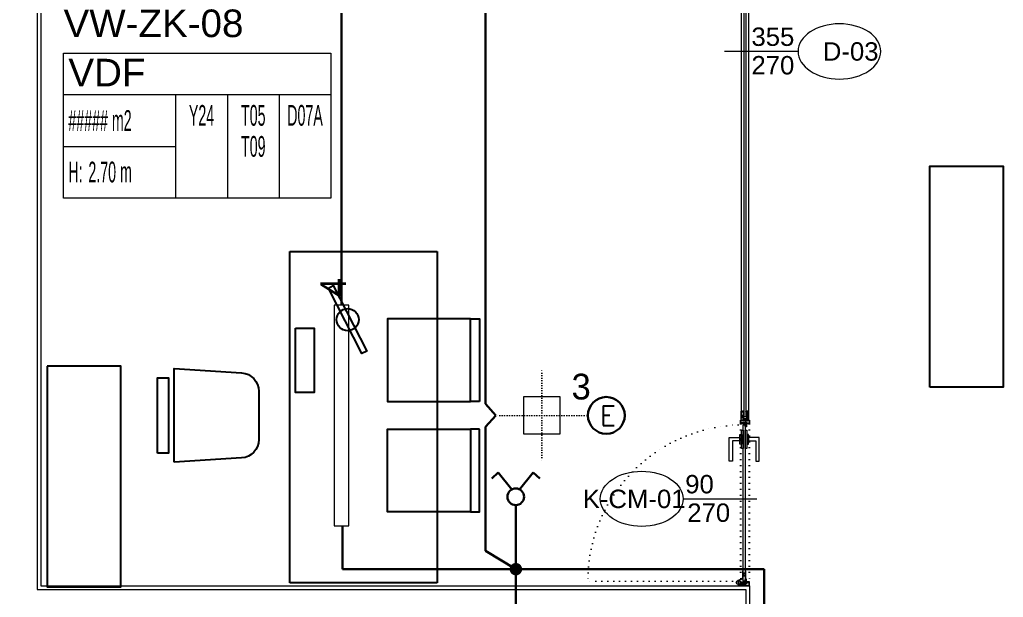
# Model space of a CAD drawing. Extents: x -2012 to 34975, y -1043 to 8321.
# Drawn here: x 4086 to 4621, y 3358 to 3672 of the extents above; entities that cross this region are included whole.
import ezdxf
from ezdxf.enums import TextEntityAlignment as Align

# ---------------------------------------------------------------- set-up
doc = ezdxf.new("R2010")
doc.units = 0
doc.header["$LTSCALE"] = 25
doc.linetypes.add('DASHDOT', pattern=[1, 0.5, -0.25, 0, -0.25])
doc.linetypes.add('DOT2', pattern=[0.125, 0, -0.125])
doc.layers.get('0').update_dxf_attribs({"color": 9, "lineweight": 9})
for name, color, linetype, lineweight in [('0 @ 1', 9, 'Continuous', 9), ('00', 9, 'Continuous', 9), ('05', 9, 'Continuous', 9), ('06C', 9, 'Continuous', 9), ('06D', 9, 'Continuous', 9), ('07K', 9, 'Continuous', 9), ('10', 9, 'Continuous', 9), ('14', 9, 'Continuous', 9), ('15', 9, 'Continuous', 9), ('20', 9, 'DOT2', 9), ('21_MAHAL', 9, 'Continuous', 9), ('22', 8, 'Continuous', 9), ('31', 9, 'Continuous', 9), ('E-ACİL AYDINLATMA KİTİ', 7, 'Continuous', 30), ('E-KABLO', 7, 'Continuous', 30), ('E-KOMÜTATÖR ANAHTAR', 7, 'Continuous', 30), ('E-YUKARI ÇIKAN HAT', 7, 'Continuous', 30)]:
    doc.layers.add(name, color=color, linetype=linetype, lineweight=lineweight)
doc.styles.add('Arial', font='arial.ttf', dxfattribs={"height": 2.5})
doc.styles.add('E-YAZI', font='txttw.shx')
doc.styles.add('MuuM_TEXT-STANDART', font='ARIALN.TTF')
doc.styles.add('TX-TEXT', font='')
doc.styles.get('TX-TEXT').set_extended_font_data('TrSah Futura Lt BT')
pattern_1 = [(225, (-604.72494, -2171.82614), (-0.0883883476, 0.0883883476), []), (135, (-604.72494, -2171.82614), (0.0883883476, 0.0883883476), [])]

# ---------------------------------------------------------------- blocks, each defined once
blk = doc.blocks.new('0_doorno')
blk.add_lwpolyline([(4.5, 0), (12.5, 0)])
blk.add_ellipse((0, 0), major_axis=(-4.5, 0), ratio=0.666667)
at = {"style": 'Arial'}
blk.add_attdef('YUKSEKLIK', text='', height=2, dxfattribs=at).set_placement((5, 5.9), align=Align.TOP_LEFT)
blk.add_attdef('KAPINO', text='', height=1.4, dxfattribs=at).set_placement((-0.02, -0.04), align=Align.MIDDLE)
blk.add_attdef('GENISLIK', text='', height=2, dxfattribs=at).set_placement((5, -1.89), align=Align.BOTTOM_LEFT)
blk = doc.blocks.new('m-çalışma dolap modül')
at = {"lineweight": -3, "ltscale": 0.5}
blk.add_lwpolyline([(0, 40), (120, 40), (120, 0), (0, 0)], close=True, dxfattribs=at)
blk = doc.blocks.new('g-kapı kolu-p')
for points in [[(11.85, 8.21), (-0.95, 8.21), (-0.95, 2.41), (0.95, 2.41), (0.95, 6.31), (11.85, 6.31), (11.85, 8.21)], [(11.85, -8.21), (-0.95, -8.21), (-0.95, -2.41), (0.95, -2.41), (0.95, -6.31), (11.85, -6.31), (11.85, -8.21)]]:
    blk.add_lwpolyline(points)
for points in [[(-5, 0.5), (5, 0.5), (5, 1.5), (-5, 1.5)], [(-2.65, 1.5), (2.65, 1.5), (2.65, 2.41), (-2.65, 2.41)], [(-5, -1.5), (5, -1.5), (5, -0.5), (-5, -0.5)], [(-2.65, -1.5), (2.65, -1.5), (2.65, -2.41), (-2.65, -2.41)]]:
    blk.add_lwpolyline(points, close=True)
blk = doc.blocks.new('k-cambölme-kapı-p')
at = {"layer": '10'}
h = blk.add_hatch(dxfattribs=at)
h.set_pattern_fill('NET', color=256, angle=135, style=0)
h.set_pattern_definition([(135, (3753.7029, 560.85184), (-0.0883883476, -0.0883883476), []), (225, (3753.7029, 560.85184), (0.0883883476, -0.0883883476), [])])
h.paths.add_polyline_path([(2.08, -0.06), (2.08, 0.02), (2.07, 0.04), (2.05, 0.07), (2.01, 0.09), (1.98, 0.1), (1.97, 0.1), (1.97, -0.29), (1.94, -0.29), (1.94, -0.43), (1.88, -0.49), (1.67, -0.49), (1.82, -0.29), (1.73, -0.29), (1.53, -0.5), (1.44, -0.5), (1.62, -0.32), (1.62, -0.29), (1.51, -0.29), (1.34, -0.42), (1.32, -0.44), (1.3, -0.48), (1.29, -0.51), (1.26, -0.57), (1.26, -0.31), (1.32, -0.29), (1.23, -0.29), (1.23, -0.53), (1.23, -0.59), (1.24, -0.62), (1.26, -0.64), (3.47, -0.64), (3.47, -0.58), (3.38, -0.35), (3.38, -0.3), (3.42, -0.25), (3.42, -0.2), (3.38, -0.16), (2.73, -0.16), (2.74, -0.2), (2.91, -0.2, -1), (2.91, -0.25)])
h.paths.add_polyline_path([(2.05, -0.18), (2.05, -0.21), (2.08, -0.23), (2.11, -0.24), (2.15, -0.25), (2.95, -0.27), (2.92, -0.29), (2.55, -0.29), (2.54, -0.31), (2.52, -0.33), (2.5, -0.34), (2.48, -0.34), (2.46, -0.34), (2.44, -0.32), (2.42, -0.3), (2.08, -0.3), (1.99, -0.11), (1.99, -0.07), (2.05, -0.07)], flags=16)
h.paths.add_polyline_path([(2.41, -0.34), (2.51, -0.5), (2.08, -0.5), (2.08, -0.34)], flags=16)
h.paths.add_polyline_path([(2.55, -0.33), (2.89, -0.33), (2.94, -0.33), (3.28, -0.34, 0.166992), (3.34, -0.55), (2.72, -0.55), (2.55, -0.36)], flags=16)
h.paths.add_polyline_path([(3.02, -0.22), (3.02, -0.2), (3.33, -0.2, 0.10606), (3.29, -0.33), (3.01, -0.27)], flags=16)
h = blk.add_hatch(dxfattribs=at)
h.set_pattern_fill('NET', color=256, angle=135, style=0)
h.set_pattern_definition([(45, (474.94443, 2280.71206), (0.0883883476, -0.0883883476), []), (315, (474.94443, 2280.71206), (-0.0883883476, -0.0883883476), [])])
h.paths.add_polyline_path([(87.27, -0.16), (87.26, -0.2), (87.09, -0.2, 1), (87.09, -0.25), (87.92, -0.25), (87.92, -0.01), (87.93, 0.03), (87.96, 0.05), (88, 0.07), (88.03, 0.07), (88.03, -0.29), (88.06, -0.29), (88.06, -0.43), (88.12, -0.49), (88.33, -0.49), (88.18, -0.29), (88.27, -0.29), (88.47, -0.5), (88.56, -0.5), (88.38, -0.32), (88.38, -0.29), (88.49, -0.29), (88.66, -0.42), (88.68, -0.44), (88.7, -0.48), (88.71, -0.51), (88.74, -0.57), (88.74, -0.31), (88.68, -0.29), (88.77, -0.29), (88.77, -0.53), (88.77, -0.59), (88.76, -0.62), (88.74, -0.64), (86.53, -0.64), (86.53, -0.58), (86.62, -0.35), (86.62, -0.3), (86.58, -0.25), (86.58, -0.2), (86.62, -0.16)])
h.paths.add_polyline_path([(87.28, -0.55), (87.45, -0.36), (87.45, -0.33), (87.11, -0.33), (87.06, -0.33), (87.03, -0.31), (86.99, -0.27), (86.98, -0.22), (86.98, -0.2), (86.67, -0.2, -0.292264), (86.66, -0.55)], flags=16)
h.paths.add_polyline_path([(87.48, -0.51), (87.59, -0.51), (87.53, -0.43)], flags=16)
h.paths.add_polyline_path([(87.56, -0.4), (87.69, -0.5), (87.92, -0.5), (87.92, -0.34), (87.59, -0.34)], flags=16)
h.paths.add_polyline_path([(87.62, -0.53), (87.71, -0.62), (87.71, -0.53)], flags=16)
for points in [[(1.97, -0.29), (1.97, 2.13), (2.05, 2.13), (2.05, 2.28, 0.414214), (1.89, 2.44), (0.08, 2.44, 0.414214), (0, 2.36), (0, -2.36, 0.414214), (0.08, -2.44), (2.05, -2.44), (2.05, -2.25), (2.05, -2.23), (2.05, -2.23), (2.05, -2.23), (2.05, -2.23), (2.05, -2.23), (2.05, -0.89)], [(88.03, -0.29), (88.03, 2.13), (87.95, 2.13), (87.95, 2.28, -0.414214), (88.11, 2.44), (89.92, 2.44, -0.414214), (90, 2.36), (90, -2.36, -0.414214), (89.92, -2.44), (87.95, -2.44), (87.95, -2.25), (87.95, -2.23), (87.95, -2.23), (87.95, -2.23), (87.95, -2.23), (87.95, -2.23), (87.95, -0.89)], [(1.51, -0.29), (1.34, -0.42), (1.32, -0.44), (1.3, -0.48), (1.29, -0.51), (1.26, -0.57), (1.26, -0.31), (1.32, -0.29), (1.23, -0.29), (1.23, -0.53), (1.23, -0.59), (1.24, -0.62), (1.26, -0.64), (3.47, -0.64), (3.47, -0.58), (3.38, -0.35), (3.38, -0.3), (3.42, -0.25), (3.42, -0.2), (3.38, -0.16), (2.73, -0.16), (2.74, -0.2), (2.91, -0.2, -1), (2.91, -0.25, -1)], [(88.49, -0.29), (88.66, -0.42), (88.68, -0.44), (88.7, -0.48), (88.71, -0.51), (88.74, -0.57), (88.74, -0.31), (88.68, -0.29), (88.77, -0.29), (88.77, -0.53), (88.77, -0.59), (88.76, -0.62), (88.74, -0.64), (86.53, -0.64), (86.53, -0.58), (86.62, -0.35), (86.62, -0.3), (86.58, -0.25), (86.58, -0.2), (86.62, -0.16), (87.27, -0.16), (87.26, -0.2), (87.09, -0.2, 1), (87.09, -0.25, 1)], [(86.66, -0.55), (87.28, -0.55), (87.45, -0.36), (87.45, -0.33), (87.11, -0.33), (87.06, -0.33), (87.03, -0.31), (86.99, -0.27), (86.98, -0.22), (86.98, -0.2), (86.67, -0.2, 1)]]:
    blk.add_lwpolyline(points, format="xyb", dxfattribs=at)
for points in [[(1.82, 2.27), (0.16, 2.27), (0.16, 2.03), (0.38, 2.03), (0.38, 1.92), (0.22, 1.92), (0.22, 1.16), (0.35, 1.16), (0.35, -0.41), (0.22, -0.41), (0.22, -1.23), (0.36, -1.23), (0.36, -1.38), (0.16, -1.38), (0.16, -2.24), (1.82, -2.24), (1.82, -1.72), (1.62, -1.72), (1.62, -1.58), (1.82, -1.58), (1.82, -1.37), (1.61, -1.37), (1.61, -1.24), (1.74, -1.24), (1.74, -0.85), (1.06, -0.85), (1.06, -0.13), (1.5, -0.13), (1.5, 1.92), (1.57, 2.03), (1.82, 2.03), (1.82, 2.27)], [(0.69, 3.63), (0.69, 2.44)], [(0.69, 2.27), (0.69, -0.24), (1.06, -0.24)], [(1.06, 2.44), (1.06, 2.86)], [(1.06, -0.13), (1.06, 2.27)], [(1.5, 1.92), (1.06, 1.92)], [(1.17, 1.92), (1.17, -0.13)], [(2.91, -0.25), (2.08, -0.06), (2.08, 0.02), (2.07, 0.04), (2.05, 0.07), (2.01, 0.09), (1.98, 0.1), (1.97, 0.1)], [(3.84, 0.88), (2.63, 3.22)], [(4.07, 1.27), (2.67, 3.99)], [(8.14, 0.88), (8.14, 1.27), (4.07, 1.27)], [(5.3, 0.88), (5.3, -0.16)], [(5.5, 1.27), (5.77, 0.97), (5.77, 0.88)], [(5.59, 0.88), (5.59, -0.16)], [(6.76, 1.27), (6.49, 0.97), (6.49, 0.88)], [(6.67, 0.88), (6.67, -0.16)], [(6.96, 0.88), (6.96, -0.16)], [(87.09, -0.25), (87.92, -0.25), (87.92, -0.01), (87.93, 0.03), (87.96, 0.05), (88, 0.07), (88.03, 0.07)], [(88.18, 2.27), (89.84, 2.27), (89.84, 2.03), (89.62, 2.03), (89.62, 1.92), (89.78, 1.92), (89.78, 1.16), (89.65, 1.16), (89.65, -0.41), (89.78, -0.41), (89.78, -1.23), (89.64, -1.23), (89.64, -1.38), (89.84, -1.38), (89.84, -2.24), (88.18, -2.24), (88.18, -1.72), (88.38, -1.72), (88.38, -1.58), (88.18, -1.58), (88.18, -1.37), (88.39, -1.37), (88.39, -1.24), (88.26, -1.24), (88.26, -0.85), (88.94, -0.85), (88.94, -0.13), (88.5, -0.13), (88.5, 1.92), (88.43, 2.03), (88.18, 2.03), (88.18, 2.27)], [(2.05, -0.89), (3.59, -0.89), (3.59, -0.64), (1.23, -0.64), (1.23, -0.29), (1.97, -0.29)], [(1.62, -0.29), (1.62, -0.32), (1.44, -0.5), (1.53, -0.5), (1.73, -0.29)], [(1.82, -0.29), (1.67, -0.49), (1.88, -0.49), (1.94, -0.43), (1.94, -0.29)], [(3.34, -0.55), (2.72, -0.55), (2.55, -0.36), (2.55, -0.33), (2.89, -0.33), (2.94, -0.33)], [(3.28, -0.34), (3.28, -0.34), (2.94, -0.33)], [(3.01, -0.27), (3.02, -0.22), (3.02, -0.2), (3.33, -0.2)], [(3.01, -0.27), (3.29, -0.33), (3.29, -0.33)], [(4.06, -0.16), (4.06, -0.55), (8.14, -0.55)], [(8.14, -0.55), (8.14, -0.16)], [(87.95, -0.89), (86.41, -0.89), (86.41, -0.64), (88.77, -0.64), (88.77, -0.29), (88.03, -0.29)], [(87.59, -0.51), (87.53, -0.43), (87.48, -0.51), (87.59, -0.51)], [(88.18, -0.29), (88.33, -0.49), (88.12, -0.49), (88.06, -0.43), (88.06, -0.29)], [(88.38, -0.29), (88.38, -0.32), (88.56, -0.5), (88.47, -0.5), (88.27, -0.29)]]:
    blk.add_lwpolyline(points, dxfattribs=at)
at = {"layer": '10', "linetype": 'DASHDOT', "ltscale": 0.05}
for points in [[(3.22, 3.63), (0.2, 3.63)], [(1.71, 2.14), (1.71, 4.9)], [(6.13, 1.44), (6.13, -0.55)]]:
    blk.add_lwpolyline(points, dxfattribs=at)
at = {"layer": '10'}
for points in [[(1.99, -0.07), (2.05, -0.07), (2.05, -0.18), (2.05, -0.21), (2.08, -0.23), (2.11, -0.24), (2.15, -0.25), (2.95, -0.27), (2.92, -0.29), (2.55, -0.29), (2.54, -0.31), (2.52, -0.33), (2.5, -0.34), (2.48, -0.34), (2.46, -0.34), (2.44, -0.32), (2.42, -0.3), (2.08, -0.3), (1.99, -0.11)], [(2.08, -0.5), (2.08, -0.34), (2.41, -0.34), (2.51, -0.5), (2.51, -0.5)], [(87.92, -0.5), (87.92, -0.34), (87.59, -0.34), (87.56, -0.4), (87.69, -0.5)], [(87.62, -0.53), (87.71, -0.53), (87.71, -0.62)]]:
    blk.add_lwpolyline(points, close=True, dxfattribs=at)
blk.add_circle((1.71, 3.65), 1.02, dxfattribs=at)
for centre, start, end in [((3.6, -0.37), 176.143, 214.0649), ((3.6, -0.37), 148.8979, 173.1144), ((86.4, -0.37), 325.9351, 31.1021)]:
    blk.add_arc(centre, 0.322, start, end, dxfattribs=at)
at = {"layer": '15', "linetype": 'DOT2'}
blk.add_lwpolyline([(2.48, 0.36), (2.48, 85.36)], dxfattribs=at)
at = {"layer": '15'}
blk.add_lwpolyline([(2.58, 0.88), (87.42, 0.88), (87.52, 0.78), (87.52, -0.05), (87.42, -0.16), (2.58, -0.16), (2.58, -0.16), (2.48, -0.05), (2.48, 0.78), (2.58, 0.88)], dxfattribs=at)
at = {"layer": '15', "linetype": 'DOT2'}
blk.add_arc((2.48, 0.36), 85.04, 0, 90, dxfattribs=at)
at = {"layer": '20'}
for p, q in [((87.95, 2.43), (2.05, 2.43)), ((87.95, 2.13), (2.05, 2.13)), ((87.95, -2.23), (2.05, -2.23)), ((87.95, -2.44), (2.05, -2.44))]:
    blk.add_line(p, q, dxfattribs=at)
at = {"layer": '06C', "xscale": -1}
blk.add_blockref('g-kapı kolu-p', (79.64, 0.38), dxfattribs=at)
blk = doc.blocks.new('p-strahle-alüminyumdoğramaprofili')
at = {"layer": '10'}
h = blk.add_hatch(dxfattribs=at)
h.set_pattern_fill('NET', color=256, angle=315, style=0)
h.set_pattern_definition(pattern_1)
h.paths.add_polyline_path([(-4.62, 2.65), (-4.68, 2.65), (-4.72, 2.75), (-4.72, 2.8), (-4.69, 2.8), (-4.69, 2.92), (-4.98, 2.92), (-4.98, 2.8), (-4.95, 2.8), (-4.99, 2.65), (-5.08, 2.66), (-5.25, 2.28), (-5.14, 2.28), (-5.14, 2.33), (-4.98, 2.52, 0.2599), (-4.9, 2.28), (-4.66, 2.28, 0.382682)])
h.paths.add_polyline_path([(-4.86, 2.52), (-4.67, 2.52, -2.16717)], flags=16)
h = blk.add_hatch(dxfattribs=at)
h.set_pattern_fill('NET', color=256, angle=315, style=0)
h.set_pattern_definition(pattern_1)
h.paths.add_polyline_path([(-4.62, 0.88), (-4.68, 0.88), (-4.72, 0.77), (-4.72, 0.73), (-4.69, 0.73), (-4.69, 0.6), (-4.98, 0.6), (-4.98, 0.73), (-4.95, 0.73), (-4.99, 0.88), (-5.08, 0.87), (-5.25, 1.24), (-5.14, 1.24), (-5.14, 1.2), (-4.98, 1.01, -0.2599), (-4.9, 1.24), (-4.66, 1.24, -0.382682)])
h.paths.add_polyline_path([(-4.86, 1), (-4.67, 1, 2.16717)], flags=16)
h = blk.add_hatch(dxfattribs=at)
h.set_pattern_fill('NET', color=256, angle=315, style=0)
h.set_pattern_definition([(225, (-608.45214, -2173.53612), (-0.0883883476, 0.0883883476), []), (135, (-608.45214, -2173.53612), (0.0883883476, 0.0883883476), [])])
h.paths.add_polyline_path([(-3.45, 2.28), (-3.45, 2.57), (-4.49, 2.57), (-4.49, 2.28)])
h = blk.add_hatch(dxfattribs=at)
h.set_pattern_fill('NET', color=256, angle=315, style=0)
h.set_pattern_definition([(225, (-608.45214, -2180.04526), (-0.0883883476, 0.0883883476), []), (135, (-608.45214, -2180.04526), (0.0883883476, 0.0883883476), [])])
h.paths.add_polyline_path([(-3.45, 0.93), (-3.45, 1.24), (-4.49, 1.24), (-4.49, 0.93)])
h = blk.add_hatch(dxfattribs=at)
h.set_pattern_fill('NET', color=256, angle=315, style=0)
h.set_pattern_definition([(225, (-629.50454, -2177.58922), (-0.0883883476, 0.0883883476), []), (135, (-629.50454, -2177.58922), (0.0883883476, 0.0883883476), [])])
h.paths.add_polyline_path([(0, 0.68), (0, 1.75), (-0.18, 1.75), (-0.18, 0.68)])
for points in [[(-5.08, 2.66), (-5.25, 2.28)], [(-5.09, 0.88), (-5.25, 1.24)], [(-4.98, 2.52), (-5.14, 2.33), (-5.14, 2.28)], [(-4.98, 1.01), (-5.14, 1.2), (-5.14, 1.24)], [(-4.92, 3.6), (-4.92, 3.16), (-4.61, 3.16), (-4.61, 2.87), (-4.52, 2.87), (-4.62, 2.65), (-4.68, 2.65), (-4.72, 2.75), (-4.72, 2.8), (-4.69, 2.8), (-4.69, 3.05), (-4.98, 3.05), (-4.98, 2.8), (-4.95, 2.8), (-4.99, 2.65), (-5.08, 2.66), (-5.07, 3.76), (-0.11, 3.76)], [(-4.69, 2.92), (-4.98, 2.92)], [(-4.71, 0.6), (-4.98, 0.6)], [(-2.83, 0.2), (-2.67, 0.2), (-2.67, -0.04), (-4.87, -0.04), (-4.87, 0.19), (-4.57, 0.19), (-4.57, 0.73), (-2.67, 0.73)], [(-4.52, 2.87), (-4.49, 2.87), (-4.49, 2.26)], [(-4.49, 0.93), (-4.49, 0.93), (-4.49, 1.26)], [(-3.45, 2.26), (-3.45, 2.57)], [(-3.45, 1.26), (-3.45, 0.93)], [(-2.08, 0.93), (-2.08, 2.57)], [(-0.18, 0.68), (0, 0.68), (0, 1.75)], [(-0.18, 1.75), (0, 1.75)]]:
    blk.add_lwpolyline(points, dxfattribs=at)
for points in [[(-0.18, 2.74), (-0.18, 2.21), (0, 2.21), (0, 2.08), (-0.18, 2.08), (-0.18, 0.43), (0, 0.43), (0, 0), (-0.12, 0), (-0.12, -0.24), (-5.09, -0.24), (-5.09, 0.88), (-4.98, 0.88), (-4.94, 0.7), (-4.99, 0.7), (-4.99, 0.33), (-4.71, 0.33), (-4.71, 0.88), (-4.56, 0.88), (-4.52, 0.93), (-1.28, 0.93), (-1.2, 1.22), (-0.9, 1.22), (-0.9, 0.62), (-0.58, 0.62), (-0.58, 2.74)], [(-2.03, 0.78), (-1.35, 0.78), (-1.35, 0.08), (-1.28, 0.04), (-1.28, -0.04), (-2.09, -0.04), (-2.09, 0.1), (-2.03, 0.15)]]:
    blk.add_lwpolyline(points, close=True, dxfattribs=at)
for points in [[(-0.57, 3.26), (-0.57, 3.62), (-4.89, 3.62), (-4.89, 3.65, 0.561743), (-4.97, 3.66, 0.595966), (-4.92, 3.6, -2.204878)], [(-4.67, 2.52), (-4.86, 2.52, 1)], [(-4.67, 1), (-4.86, 1, -1)], [(-4.61, 2.87), (-4.49, 3.45, -0.833203), (-4.18, 3.44, -0.447088)], [(-4.49, 2.57), (-1.23, 2.57, -0.414214), (-0.9, 2.25), (-0.9, 1.22)], [(-4.18, 3.44), (-4.18, 2.99, 0.414214), (-4.07, 2.89), (-0.82, 2.89), (-0.82, 3.62)], [(-2.67, 0.73), (-2.67, 0.32), (-2.83, 0.32, 1), (-2.83, 0.2, -1)], [(-0.11, 3.76), (-0.11, 3.62), (-0.45, 3.62), (-0.45, 3.14, -1), (-0.66, 3.14)], [(-0.66, 3.14, -0.305404), (-0.57, 3.26, -5.773092)]]:
    blk.add_lwpolyline(points, format="xyb", dxfattribs=at)
for centre, radius, start, end in [((-4.73, 2.47), 0.253, 168.6676, 234.1258), ((-4.73, 1.06), 0.253, 125.8742, 191.3324), ((-4.77, 2.44), 0.125, 139.5402, 40.4598), ((-4.77, 1.08), 0.125, 319.5402, 220.4598), ((-4.84, 2.48), 0.273, 305.9738, 36.4289), ((-4.84, 1.04), 0.273, 323.5711, 54.0262)]:
    blk.add_arc(centre, radius, start, end, dxfattribs=at)
blk = doc.blocks.new('*U667')
at = {"layer": '06D'}
for points in [[(4.95, 4), (350.93, 4)], [(4.95, 0), (350.91, 0)]]:
    blk.add_lwpolyline(points, dxfattribs=at)
at = {"layer": '15'}
for points in [[(1.96, 2.5), (353.92, 2.5)], [(353.92, 1.5), (1.96, 1.5)]]:
    blk.add_lwpolyline(points, dxfattribs=at)
at = {"layer": '0 @ 1', "linetype": 'Continuous', "xscale": -1}
blk.add_blockref('p-strahle-alüminyumdoğramaprofili', (-0.12, 0.24), dxfattribs=at)
at = {"layer": '0 @ 1', "linetype": 'Continuous'}
blk.add_blockref('p-strahle-alüminyumdoğramaprofili', (356, 0.24), dxfattribs=at)
blk = doc.blocks.new('0_roomno2')
blk.add_lwpolyline([(19.375, -10.5), (0, -10.5), (0, 0), (19.375, 0)], close=True)
for points in [[(0, -3), (19.375, -3)], [(8.125, -3), (8.125, -10.5)], [(11.875, -3), (11.875, -10.5)], [(15.625, -3), (15.625, -10.5)], [(0, -6.75), (8.125, -6.75)]]:
    blk.add_lwpolyline(points)
at = {"style": 'MuuM_TEXT-STANDART', "width": 0.6}
blk.add_text('H:', height=1.5, dxfattribs=at).set_placement((0.35, -8.608), align=Align.MIDDLE_LEFT)
at = {"style": 'Arial'}
blk.add_attdef('ODANO', (0, 1.17), '', height=2, dxfattribs=at)
blk.add_attdef('MEKANADI', text='', height=2, dxfattribs=at).set_placement((0.35, -3), align=Align.BOTTOM_LEFT)
at = {"style": 'MuuM_TEXT-STANDART', "width": 0.6}
for tag, p in [('M2', (0.35, -4.875)), ('TEMIZTAVANYUKSEKLIGI', (1.8, -8.608))]:
    blk.add_attdef(tag, text='', height=1.5, dxfattribs=at).set_placement(p, align=Align.MIDDLE_LEFT)
for tag, p in [('YER01', (10, -4.5)), ('TAVAN01', (13.75, -4.5)), ('DUVAR01', (17.5, -4.5)), ('YER02', (10, -6.75)), ('TAVAN02', (13.75, -6.75)), ('DUVAR02', (17.5, -6.75)), ('YER03', (10, -9)), ('TAVAN03', (13.75, -9)), ('DUVAR03', (17.5, -9))]:
    blk.add_attdef(tag, text='', height=1.5, dxfattribs=at).set_placement(p, align=Align.MIDDLE_CENTER)
blk = doc.blocks.new('m-vw-sandalye-02')
at = {"lineweight": -3, "ltscale": 0.5}
for points in [[(-22.5, 0), (-22.5, -5), (22.5, -5), (22.5, 0)], [(-22.5, -5), (22.5, -5), (22.5, -50), (-22.5, -50)]]:
    blk.add_lwpolyline(points, close=True, dxfattribs=at)
blk = doc.blocks.new('m-vw-sandalye')
at = {"lineweight": -3, "ltscale": 0.5}
blk.add_lwpolyline([(-20.5, 0), (20.5, 0), (20.5, -6), (-20.5, -6)], close=True, dxfattribs=at)
blk.add_lwpolyline([(-25.5, -9), (25.5, -9), (23.11, -45.65, -0.395265), (13.13, -55), (-13.13, -55, -0.395265), (-23.11, -45.65)], format="xyb", close=True, dxfattribs=at)
blk = doc.blocks.new('m-vw-çalışma-p-01')
at = {"lineweight": -3, "ltscale": 0.5}
for p, q in [((11.93, 179.03), (91.93, 179.03)), ((11.93, -0.97), (11.93, 179.03)), ((91.93, 179.03), (91.93, -0.97)), ((91.93, -0.97), (11.93, -0.97))]:
    blk.add_line(p, q, dxfattribs=at)
for points in [[(32.8, 159.16), (35.47, 160.53), (53.74, 124.95), (51.08, 123.58)], [(15, 137.5), (25, 137.5), (25, 102.5), (15, 102.5)]]:
    blk.add_lwpolyline(points, close=True, dxfattribs=at)
blk.add_circle((43.27, 142.05), 6, dxfattribs=at)
at = {"lineweight": -3, "ltscale": 0.5, "xscale": -1, "rotation": 270}
blk.add_blockref('m-vw-sandalye-02', (115, 120), dxfattribs=at)
at = {"lineweight": -3, "rotation": 90}
blk.add_blockref('m-vw-sandalye', (-60, 90), dxfattribs=at)
at = {"lineweight": -3, "ltscale": 0.5, "rotation": 270}
blk.add_blockref('m-vw-sandalye-02', (115, 60), dxfattribs=at)
blk = doc.blocks.new('p-bur-VW-ayd 4')
at = {"linetype": 'ByBlock'}
blk.add_lwpolyline([(-60, -11.5), (60, -11.5), (60, -3.5), (-60, -3.5), (-60, -11.5)], close=True, dxfattribs=at)
at = {"insert": (64.34, 4.06), "char_height": 14, "width": 14.596, "attachment_point": 1, "style": 'TX-TEXT'}
blk.add_mtext('4', dxfattribs=at)
blk = doc.blocks.new('p-bur-vw- aydınlatma 3')
at = {"linetype": 'DOT2', "ltscale": 0.4}
for q in [(0, 25), (-25, 0), (0, -25), (25, 0)]:
    blk.add_line((0, 0), q, dxfattribs=at)
at = {"linetype": 'ByBlock'}
blk.add_lwpolyline([(0, 10), (-10, 10), (-10, -10), (10, -10), (10, 10), (0, 10)], dxfattribs=at)
at = {"insert": (16.13, 22.65), "char_height": 14, "width": 14.596, "attachment_point": 1, "style": 'TX-TEXT'}
blk.add_mtext('3', dxfattribs=at)
blk = doc.blocks.new('100_KOMÜTATÖR ANAHTAR')
at = {"layer": 'E-KOMÜTATÖR ANAHTAR', "color": 4}
for p, q in [((-1.695, 5.522), (-2.326, 4.922)), ((-0.372, 3.863), (-1.695, 5.522)), ((0.372, 3.863), (1.695, 5.522)), ((1.695, 5.522), (2.326, 4.922)), ((0, 2.353), (0, 0))]:
    blk.add_line(p, q, dxfattribs=at)
blk.add_circle((0, 3.163), 0.81, dxfattribs=at)
blk = doc.blocks.new('100_ACİL AYDINLATMA KİTİ')
at = {"layer": 'E-ACİL AYDINLATMA KİTİ', "color": 3}
blk.add_circle((0, 0), 1.251, dxfattribs=at)
at = {"layer": 'E-ACİL AYDINLATMA KİTİ', "color": 3, "style": 'E-YAZI'}
blk.add_text('E', height=1.34, dxfattribs=at).set_placement((-0.448, -0.694))

msp = doc.modelspace()

# ---------------------------------------------------------------- linework, layer by layer
at = {"layer": '00'}
msp.add_lwpolyline([(4044.04, 3892.5), (4173.34, 3892.5), (4173.34, 3872.5), (4095.77, 3872.5), (4095.77, 3362.5), (4480.84, 3362.5), (4480.84, 3297.5), (4465.84, 3297.5), (4465.84, 3347.5), (4340.77, 3347.5), (4340.77, 3157.5), (4400.84, 3157.5), (4400.84, 3142.5), (4277.64, 3142.5), (4277.64, 3157.5), (4325.77, 3157.5), (4325.77, 3347.5), (4125.77, 3347.5), (4125.77, 3157.5), (4164.04, 3157.5), (4164.04, 3142.5), (3680.84, 3142.5)], dxfattribs=at)
at = {"layer": '14'}
msp.add_lwpolyline([(4175.34, 3888.5), (4175.34, 3870.5), (4097.77, 3870.5), (4097.77, 3364.5), (4482.84, 3364.5), (4482.84, 3297.5)], dxfattribs=at)
at = {"layer": 'E-KABLO', "color": 6}
for p, q in [((4339.49, 3463.32), (4339.49, 3765.09)), ((4261.2, 3517.09), (4261.2, 3705.43)), ((4345.06, 3457.09, 0), (4339.49, 3463.32)), ((4345.06, 3457.09, 0), (4339.49, 3450.86)), ((4339.49, 3383.5), (4339.49, 3450.86)), ((4355.84, 3400.9), (4355.84, 3344.94)), ((4261.7, 3397.09), (4261.7, 3373.5)), ((4339.49, 3383.5), (4355.92, 3373.5)), ((4355.92, 3373.5), (4261.7, 3373.5)), ((4355.92, 3373.5), (4490.84, 3373.5)), ((4490.84, 3373.5), (4490.84, 3320.93))]:
    msp.add_line(p, q, dxfattribs=at)
at = {"layer": 'E-YUKARI ÇIKAN HAT', "color": 4, "linetype": 'Continuous', "const_width": 3.38}
msp.add_lwpolyline([(4354.23, 3373.5, 1), (4357.61, 3373.5, 1)], format="xyb", close=True, dxfattribs=at)

# ---------------------------------------------------------------- block references
at = {"linetype": 'Continuous', "rotation": 270}
msp.add_blockref('*U667', (4478.42, 3810.38), dxfattribs=at)
at = {"layer": '05', "lineweight": -3, "rotation": 90}
msp.add_blockref('m-çalışma dolap modül', (4620.84, 3472.5), dxfattribs=at)
at = {"layer": '05', "lineweight": -3}
msp.add_blockref('m-vw-çalışma-p-01', (4221.2, 3367.09), dxfattribs=at)
at = {"layer": '05', "lineweight": -3, "xscale": -1, "rotation": 90}
msp.add_blockref('m-çalışma dolap modül', (4141.2, 3483.9), dxfattribs=at)
at = {"layer": '07K', "rotation": 90.00000000000004}
msp.add_blockref('k-cambölme-kapı-p', (4480.39, 3364.5), dxfattribs=at)
at = {"layer": '21_MAHAL'}
ref = msp.add_blockref('0_roomno2', (4110.07, 3653.94), dxfattribs=dict(at, xscale=7.5, yscale=7.5, zscale=7.5))
ref.add_attrib('ODANO', 'VW-ZK-08', (4110.07, 3662.71), dxfattribs={"layer": '0', "height": 15, "style": 'Arial'})
ref.add_attrib('MEKANADI', 'VDF', dxfattribs={"layer": '0', "height": 15, "style": 'Arial'}).set_placement((4112.69, 3631.44), align=Align.BOTTOM_LEFT)
ref.add_attrib('M2', '##### m2', dxfattribs={"layer": '0', "height": 11.25, "style": 'MuuM_TEXT-STANDART', "width": 0.6}).set_placement((4112.69, 3617.38), align=Align.MIDDLE_LEFT)
ref.add_attrib('TEMIZTAVANYUKSEKLIGI', '2.70 m', dxfattribs={"layer": '0', "height": 11.25, "style": 'MuuM_TEXT-STANDART', "width": 0.6}).set_placement((4123.57, 3589.38), align=Align.MIDDLE_LEFT)
ref.add_attrib('YER01', 'Y24', dxfattribs={"layer": '0', "height": 11.25, "style": 'MuuM_TEXT-STANDART', "width": 0.6}).set_placement((4185.07, 3620.19), align=Align.MIDDLE_CENTER)
ref.add_attrib('TAVAN01', 'T05', dxfattribs={"layer": '0', "height": 11.25, "style": 'MuuM_TEXT-STANDART', "width": 0.6}).set_placement((4213.19, 3620.19), align=Align.MIDDLE_CENTER)
ref.add_attrib('DUVAR01', 'D07A', dxfattribs={"layer": '0', "height": 11.25, "style": 'MuuM_TEXT-STANDART', "width": 0.6}).set_placement((4241.32, 3620.19), align=Align.MIDDLE_CENTER)
ref.add_attrib('TAVAN02', 'T09', dxfattribs={"layer": '0', "height": 11.25, "style": 'MuuM_TEXT-STANDART', "width": 0.6}).set_placement((4213.19, 3603.31), align=Align.MIDDLE_CENTER)
at = {"layer": '22'}
ref = msp.add_blockref('0_doorno', (4531.75, 3654.93), dxfattribs=dict(at, xscale=-5, yscale=5, zscale=5))
ref.add_attrib('KAPINO', 'D-03', dxfattribs={"layer": '0', "height": 10, "style": 'Arial'}).set_placement((4537.87, 3654.93), align=Align.MIDDLE)
ref.add_attrib('GENISLIK', '355', dxfattribs={"layer": '0', "height": 10, "style": 'Arial'}).set_placement((4483.94, 3654.93), align=Align.BOTTOM_LEFT)
ref.add_attrib('YUKSEKLIK', '270', dxfattribs={"layer": '0', "height": 10, "style": 'Arial'}).set_placement((4483.94, 3652.43), align=Align.TOP_LEFT)
ref = msp.add_blockref('0_doorno', (4424.3, 3411.71), dxfattribs=dict(at, xscale=5, yscale=5, zscale=5))
ref.add_attrib('KAPINO', 'K-CM-01', dxfattribs={"layer": '0', "height": 10, "style": 'Arial'}).set_placement((4420.19, 3411.71), align=Align.MIDDLE)
ref.add_attrib('GENISLIK', '90', dxfattribs={"layer": '0', "height": 10, "style": 'Arial'}).set_placement((4447.95, 3411.71), align=Align.BOTTOM_LEFT)
ref.add_attrib('YUKSEKLIK', '270', dxfattribs={"layer": '0', "height": 10, "style": 'Arial'}).set_placement((4449.06, 3409.21), align=Align.TOP_LEFT)
at = {"layer": '31', "linetype": 'ByBlock', "rotation": 90}
msp.add_blockref('p-bur-VW-ayd 4', (4253.7, 3457.09), dxfattribs=at)
at = {"layer": '31', "linetype": 'ByBlock'}
msp.add_blockref('p-bur-vw- aydınlatma 3', (4370.06, 3457.09, 0), dxfattribs=at)
at = {"layer": 'E-ACİL AYDINLATMA KİTİ', "xscale": 8, "yscale": 8, "zscale": 8}
msp.add_blockref('100_ACİL AYDINLATMA KİTİ', (4405.07, 3457.09, 0), dxfattribs=at)
at = {"layer": 'E-KOMÜTATÖR ANAHTAR', "xscale": 5.599999999999998, "yscale": 5.599999999999998, "zscale": 5.599999999999998}
msp.add_blockref('100_KOMÜTATÖR ANAHTAR', (4355.84, 3395.15), dxfattribs=at)

doc.saveas('drawing.dxf')
